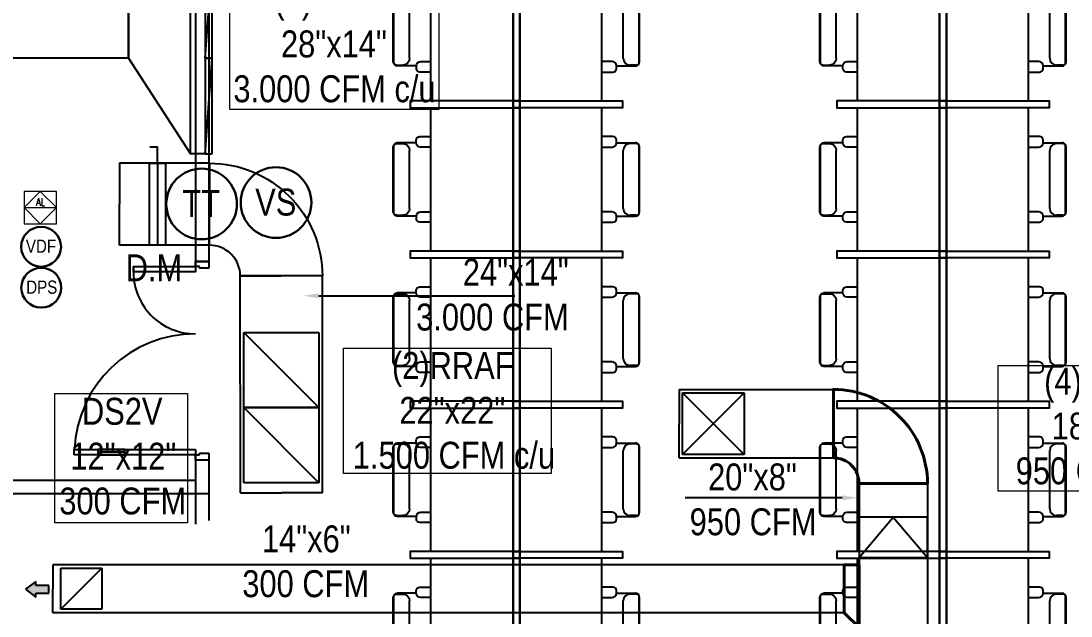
# Model space of a CAD drawing. Header units: inches. Extents: x -3 to 209, y -384 to 20.
# Drawn here: x 165.48 to 173.28, y -170.51 to -166.09 of the extents above; entities that cross this region are included whole.
import ezdxf
from ezdxf import colors
from ezdxf.entities.mleader import LeaderData, LeaderLine
from ezdxf.math import Vec2, Vec3

# ---------------------------------------------------------------- set-up
doc = ezdxf.new("R2010")
doc.units = ezdxf.units.IN
doc.header["$MEASUREMENT"] = 0
doc.linetypes.add('HIDDEN2', pattern=[0.1875, 0.125, -0.0625])
for name, color, linetype, lineweight in [('1-controlAA', 4, 'Continuous', 5), ('BASE PLAN$0$A-ABOVE', 253, 'Continuous', 5), ('DET-INST', 3, 'Continuous', 5), ('HVAC -Textos Extraccion', 2, 'Continuous', 9), ('HVAC -Textos Rejillas', 2, 'Continuous', 9), ('HVAC -Textos Retorno', 2, 'Continuous', 9), ('HVAC -Textos Suministro', 7, 'Continuous', 9), ('HVAC Suministro', 5, 'Continuous', 40), ('TUBO HVAC', 1, 'Continuous', 30), ('TX-INST', 250, 'Continuous', 5)]:
    doc.layers.add(name, color=color, linetype=linetype, lineweight=lineweight)
for name, color, linetype in [('BASE PLAN$0$FLOOR LAYOUT 14 Oct (x-ref)$0$20F-032408$0$XDOOR', 253, 'Continuous'), ('BASE PLAN$0$NBS-HEAVY', 253, 'Continuous'), ('BASE PLAN$0$WALL', 253, 'Continuous'), ('HVAC TEXTO CVV', 2, 'Continuous'), ('HVAC-Accesorios', 1, 'Continuous'), ('HVAC-Equipos', 3, 'Continuous'), ('HVAC-Extraccion', 114, 'Continuous'), ('HVAC-Rejillas', 2, 'HIDDEN2'), ('HVAC-Retorno', 20, 'Continuous'), ('HVAC-Suministro', 170, 'Continuous'), ('NFF-FURN', 253, 'Continuous')]:
    doc.layers.add(name, color=color, linetype=linetype)
doc.styles.add('Arial Narrow', font='ARIALN.TTF', dxfattribs={"height": 0.00295})
doc.styles.add('ROMANS', font='romans.shx', dxfattribs={"width": 0.8})
doc.styles.get("Standard").update_dxf_attribs({"font": 'arial.ttf'})

# ---------------------------------------------------------------- blocks, each defined once
blk = doc.blocks.new('ds')
at = {"linetype": 'ByBlock', "lineweight": -2}
for p, q in [((-0.0127, -0.0127), (0.0127, 0.0127)), ((-0.0127, 0.0127), (0.0127, -0.0127)), ((-0.0127, -0.0127), (-0.0127, 0.0127)), ((-0.0127, 0.0127), (0.0127, 0.0127)), ((0.0127, 0.0127), (0.0127, -0.0127)), ((0.0127, -0.0127), (-0.0127, -0.0127))]:
    blk.add_line(p, q, dxfattribs=at)
blk = doc.blocks.new('rr')
at = {"linetype": 'ByBlock', "lineweight": -2}
for p, q in [((-0.0127, -0.0127), (0.0127, 0.0127)), ((-0.0127, -0.0127), (-0.0127, 0.0127)), ((-0.0127, 0.0127), (0.0127, 0.0127)), ((0.0127, 0.0127), (0.0127, -0.0127)), ((0.0127, -0.0127), (-0.0127, -0.0127))]:
    blk.add_line(p, q, dxfattribs=at)
blk = doc.blocks.new('*U61')
blk.add_lwpolyline([(-0.182, -0.0566), (-0.182, 0), (0, 0), (0.0566, -0.0566), (-0.182, -0.0566)])
blk = doc.blocks.new('*U80')
at = {"layer": 'HVAC-Accesorios', "flags": 128}
for points in [[(0, 0), (-0.1193, 0), (-0.1193, -0.0565)], [(0, 0), (0.6096, 0)]]:
    blk.add_lwpolyline(points, dxfattribs=at)
blk.add_lwpolyline([(0, 0.059), (0.6096, 0.059), (0.6096, -0.059), (0, -0.059)], close=True, dxfattribs=at)
blk = doc.blocks.new('BASE PLAN$0$Z$W@#371D3AC1')
at = {"layer": 'BASE PLAN$0$A-ABOVE', "linetype": 'ByBlock', "lineweight": -2}
blk.add_line((375.4, 58), (175, 58), dxfattribs=at)
blk.add_lwpolyline([(375.4, 78), (175, 78), (175, 38), (375.4, 38)], close=True, dxfattribs=at)
at = {"layer": 'BASE PLAN$0$FLOOR LAYOUT 14 Oct (x-ref)$0$20F-032408$0$XDOOR', "linetype": 'ByBlock', "lineweight": -2}
for p, q in [((930, 1438), (890, 1438)), ((900, 1438), (900, 1476)), ((900, 1476), (1000, 1476)), ((930, 1426), (930, 1438)), ((1000, 1426), (930, 1426)), ((1000, 1476), (1000, 1426)), ((0, 38), (0, 78)), ((0, 78), (900, 78)), ((900, 38), (0, 38)), ((890, 38), (930, 38)), ((900, 78), (900, 38)), ((900, 0), (900, 38)), ((930, 38), (930, 50)), ((930, 50), (1000, 50)), ((1000, 50), (1000, 0)), ((1000, 0), (900, 0))]:
    blk.add_line(p, q, dxfattribs=at)
blk.add_lwpolyline([(439.4, 1398), (439.4, 1438), (900, 1438), (900, 1398)], close=True, dxfattribs=at)
for centre, radius, start, end in [((900, 1398), 460.6, 175.01764, 267.68189), ((900, 38), 900, 90, 177.45268)]:
    blk.add_arc(centre, radius, start, end, dxfattribs=at)
at = {"layer": 'BASE PLAN$0$WALL', "linetype": 'ByBlock', "lineweight": -2}
for p, q in [((1000, 1476), (900, 1476)), ((1000, 0), (900, 0))]:
    blk.add_line(p, q, dxfattribs=at)
blk = doc.blocks.new('nci')
at = {"layer": 'NFF-FURN', "linetype": 'ByBlock', "lineweight": -2}
for p, q in [((717.3, -264.8), (634.6, -264.8)), ((744.2, -310), (744.2, -291.6)), ((744.2, -310), (885.7, -310)), ((634.6, -342.2), (711.9, -342.2)), ((793.3, -798.9), (793.3, -367.1)), ((889.4, -316.3), (844.1, -316.3)), ((911.1, -830.7), (911.1, -335.4)), ((914.8, -824.3), (914.8, -341.7)), ((710.9, -823.8), (634.6, -823.8)), ((743.2, -874.4), (743.2, -856.1)), ((743.2, -856.1), (885.7, -856.1)), ((889.4, -849.7), (844.1, -849.7)), ((634.6, -901.2), (716.3, -901.2))]:
    blk.add_line(p, q, dxfattribs=at)
for points in [[(-25, -50), (25, -50), (25, 0), (-25, 0)], [(25, -1116), (-25, -1116), (-25, -50), (25, -50)], [(25, -50), (25, -1116), (634.6, -1116), (634.6, -50)], [(-25, -1116), (25, -1116), (25, -1166), (-25, -1166)]]:
    blk.add_lwpolyline(points, close=True, dxfattribs=at)
for points in [[(25, 0), (789, 0), (789, -50), (25, -50), (25, 0)], [(25, -1116), (789, -1116), (789, -1166), (25, -1166), (25, -1116)]]:
    blk.add_lwpolyline(points, dxfattribs=at)
for centre, radius, start, end in [((711.9, -310), 32.3, 270, 0), ((717.3, -291.6), 26.9, 0, 90), ((885.7, -335.4), 25.4, 0, 90), ((844.1, -367.1), 50.8, 90, 180), ((889.4, -341.7), 25.4, 0, 90), ((710.9, -856.1), 32.3, 0, 90), ((844.1, -798.9), 50.8, 180, 270), ((885.7, -830.7), 25.4, 270, 0), ((889.4, -824.3), 25.4, 270, 0), ((716.3, -874.4), 26.9, 270, 0)]:
    blk.add_arc(centre, radius, start, end, dxfattribs=at)

msp = doc.modelspace()

# ---------------------------------------------------------------- hatches: boundary and pattern name
at = {"layer": 'HVAC-Rejillas'}
h = msp.add_hatch(color=256, dxfattribs=at)
h.dxf.hatch_style = 1
h.paths.add_polyline_path([(165.5883, -170.2861), (165.5883, -170.256), (165.5107, -170.314), (165.5883, -170.372), (165.5883, -170.342), (165.6837, -170.342), (165.6837, -170.2861)])

# ---------------------------------------------------------------- linework, layer by layer
at = {"layer": '1-controlAA', "flags": 128}
msp.add_lwpolyline([(165.7406, -167.3585), (165.5018, -167.3585), (165.5018, -167.5973), (165.7406, -167.5973)], close=True, dxfattribs=at)
at = {"layer": 'BASE PLAN$0$NBS-HEAVY'}
for p, q in [((166.7733, -165.5329), (166.7733, -167.9551)), ((166.8733, -165.5329), (166.8733, -167.9271)), ((166.7733, -169.2751), (166.7733, -169.8311)), ((166.8733, -169.3031), (166.8733, -169.8031)), ((162.5274, -169.5031), (166.7733, -169.5031)), ((162.5274, -169.6031), (166.8733, -169.6031))]:
    msp.add_line(p, q, dxfattribs=at)
at = {"layer": 'DET-INST'}
msp.add_line((165.5018, -167.4779), (165.7406, -167.4779), dxfattribs=at)
at = {"layer": 'DET-INST', "flags": 128}
msp.add_lwpolyline([(165.6212, -167.3585), (165.5018, -167.4779), (165.6212, -167.5973), (165.7406, -167.4779)], close=True, dxfattribs=at)
at = {"layer": 'HVAC -Textos Rejillas'}
for points in [[(168.5829, -166.749), (167.0304, -166.749), (167.0304, -165.7954), (168.5829, -165.7954)], [(169.417, -169.4522), (167.8737, -169.4522), (167.8737, -168.5225), (169.417, -168.5225)]]:
    msp.add_lwpolyline(points, close=True, dxfattribs=at)
at = {"layer": 'HVAC -Textos Suministro'}
for points in [[(174.272, -169.5845), (172.7372, -169.5845), (172.7372, -168.6499), (174.272, -168.6499)], [(166.7161, -169.8197), (165.7294, -169.8197), (165.7294, -168.8595), (166.7161, -168.8595)]]:
    msp.add_lwpolyline(points, close=True, dxfattribs=at)
at = {"layer": 'HVAC Suministro'}
msp.add_lwpolyline([(171.5137, -169.3371), (171.5137, -168.8291, -0.414214), (172.2122, -169.5276), (171.7042, -169.5276, 0.414214)], format="xyb", close=True, dxfattribs=at)
at = {"layer": 'HVAC-Extraccion'}
for q in [(166.2772, -166.0114), (162.9055, -166.3666)]:
    msp.add_line((166.2771, -166.367), q, dxfattribs=at)
for points in [[(166.7369, -165.6558), (166.2771, -165.6558), (166.2772, -166.367), (166.7369, -167.0782)], [(166.7369, -165.6558), (166.8469, -165.6558), (166.8469, -167.0782), (166.7369, -167.0782)]]:
    msp.add_lwpolyline(points, close=True, dxfattribs=at)
at = {"layer": 'HVAC-Rejillas'}
msp.add_lwpolyline([(165.6837, -170.2861), (165.5883, -170.2861), (165.5883, -170.256), (165.5107, -170.314), (165.5883, -170.372), (165.5883, -170.342), (165.6837, -170.342)], close=True, dxfattribs=at)
at = {"layer": 'HVAC-Retorno'}
for p, q in [((166.8783, -167.1476), (166.2092, -167.1482)), ((166.2092, -167.1482), (166.2095, -167.453)), ((166.8783, -167.1476), (166.8785, -167.4524)), ((166.2097, -167.7578), (166.2095, -167.453)), ((166.8788, -167.7572), (166.8785, -167.4524)), ((166.8788, -167.7572), (166.2097, -167.7578)), ((167.1071, -167.9859), (167.4119, -167.9857)), ((167.1079, -169.5976), (167.1071, -167.9859)), ((167.7167, -167.9856), (167.4119, -167.9857)), ((167.7175, -169.5973), (167.7167, -167.9856)), ((167.1079, -169.5976), (167.4127, -169.5974)), ((167.7175, -169.5973), (167.4127, -169.5974))]:
    msp.add_line(p, q, dxfattribs=at)
msp.add_lwpolyline([(166.8785, -167.7571), (166.8785, -167.1475, -0.414214), (167.7167, -167.9857), (167.1071, -167.9857, 0.414214)], format="xyb", close=True, dxfattribs=at)
at = {"layer": 'HVAC-Suministro'}
for p, q in [((170.3681, -168.8291), (170.3681, -169.0831)), ((170.3681, -168.8291), (171.5137, -168.8291)), ((171.5137, -168.8291), (171.5137, -169.0831)), ((170.3681, -169.3371), (170.3681, -169.0831)), ((171.5137, -169.3371), (171.5137, -169.0831)), ((170.3681, -169.3371), (171.5137, -169.3371)), ((171.7042, -169.5276), (171.9582, -169.5276)), ((171.7042, -169.5276), (171.7042, -171.2242)), ((172.2122, -169.5276), (171.9582, -169.5276)), ((172.2122, -169.5276), (172.2122, -171.2242)), ((171.5936, -170.132), (165.7134, -170.132)), ((165.7134, -170.132), (165.7134, -170.3098)), ((171.5936, -170.132), (171.5936, -170.3098)), ((165.7134, -170.4876), (165.7134, -170.3098)), ((171.5936, -170.4876), (171.5936, -170.3098)), ((171.5936, -170.4876), (165.7134, -170.4876))]:
    msp.add_line(p, q, dxfattribs=at)
msp.add_lwpolyline([(171.7042, -170.0782), (172.2122, -170.0782), (172.2122, -169.7782), (171.7042, -169.7782), (171.7042, -170.0782), (171.9582, -169.7782), (172.2122, -170.0782)], dxfattribs=at)
at = {"layer": 'TUBO HVAC'}
for centre, radius in [((166.8197, -167.4504), 0.2624), ((167.3725, -167.4401), 0.2624), ((165.6272, -167.7685), 0.148), ((165.6284, -168.0729), 0.148)]:
    msp.add_circle(centre, radius, dxfattribs=at)

# ---------------------------------------------------------------- block references
at = {"xscale": 0.0009999999999852297, "yscale": 0.0009999999999852297, "zscale": 0.0009999999999852297}
msp.add_blockref('BASE PLAN$0$Z$W@#371D3AC1', (165.8733, -169.3531), dxfattribs=at)
at = {"layer": 'HVAC Suministro', "xscale": -1.953866694221574, "yscale": 1.953866694221574, "zscale": 1.953866694221574, "rotation": 90.00000001681919}
msp.add_blockref('*U61', (171.5936, -170.4876), dxfattribs=at)
at = {"layer": 'HVAC-Equipos', "rotation": 270}
msp.add_blockref('*U80', (166.492, -167.1476), dxfattribs=at)
at = {"layer": 'HVAC-Rejillas', "zscale": 12, "rotation": 270}
for p, xscale, yscale in [((166.8723, -166.0114), -28, 2), ((166.8723, -166.7226), -28, 2), ((167.4119, -168.6843), 22, 22), ((167.4119, -169.2431), 22, 22)]:
    msp.add_blockref('rr', p, dxfattribs=dict(at, xscale=xscale, yscale=yscale))
at = {"layer": 'HVAC-Rejillas', "zscale": 12}
for name, p, xscale, yscale in [('ds', (170.6221, -169.0831), 18, 18), ('rr', (165.9254, -170.3098), 12, 12)]:
    msp.add_blockref(name, p, dxfattribs=dict(at, xscale=xscale, yscale=yscale))
at = {"layer": 'NFF-FURN', "yscale": 0.0009999999999852297, "zscale": 0.0009999999999852297}
for p, xscale in [((169.1583, -165.5689), -0.0009999999999852297), ((169.1583, -165.5689), 0.0009999999999852297), ((172.3275, -165.5689), -0.0009999999999852297), ((172.3275, -165.5689), 0.0009999999999852297), ((169.1583, -166.6849), -0.0009999999999852297), ((169.1583, -166.6849), 0.0009999999999852297), ((172.3275, -166.6849), -0.0009999999999852297), ((172.3275, -166.6849), 0.0009999999999852297), ((169.1583, -167.8009), -0.0009999999999852297), ((169.1583, -167.8009), 0.0009999999999852297), ((172.3275, -167.8009), -0.0009999999999852297), ((172.3275, -167.8009), 0.0009999999999852297), ((169.1583, -168.9169), -0.0009999999999852297), ((169.1583, -168.9169), 0.0009999999999852297), ((172.3275, -168.9169), -0.0009999999999852297), ((172.3275, -168.9169), 0.0009999999999852297), ((169.1583, -170.0329), -0.0009999999999852297), ((169.1583, -170.0329), 0.0009999999999852297), ((172.3275, -170.0329), -0.0009999999999852297), ((172.3275, -170.0329), 0.0009999999999852297)]:
    msp.add_blockref('nci', p, dxfattribs=dict(at, xscale=xscale))

# ---------------------------------------------------------------- texts
at = {"layer": 'HVAC -Textos Extraccion', "insert": (166.2557, -167.8251), "char_height": 0.2, "width": 0.482727, "attachment_point": 1, "style": 'Arial Narrow'}
msp.add_mtext('D.M', dxfattribs=at)
at = {"layer": 'HVAC -Textos Rejillas', "char_height": 0.2, "width": 1.634804, "attachment_point": 1, "style": 'Arial Narrow'}
for s, insert in [('\\pi0.38391;(2)REAF\\P\\pi0.43255;28"x14"\\P\\pi0.078998;3.000 CFM c/u', (166.9767, -165.8276)), ('\\pi0.37763;(2)RRAF\\P\\pi0.43255;22"x22"\\P\\pi0.086706;1.500 CFM c/u', (167.8563, -168.5508))]:
    msp.add_mtext(s, dxfattribs=dict(at, insert=insert))
at = {"layer": 'HVAC -Textos Retorno', "insert": (169.547, -167.8573), "char_height": 0.2, "width": 2.027405, "attachment_point": 3, "style": 'Arial Narrow'}
msp.add_mtext('24"x14" \\P3.000 CFM', dxfattribs=at)
at = {"layer": 'HVAC -Textos Suministro', "char_height": 0.2, "attachment_point": 1, "style": 'Arial Narrow'}
for s, insert, width in [('\\pi0.38596;(4)DS4V\\P\\pi0.44162;18"x18"\\P\\pi0.17456;950 CFM c/u', (172.6933, -168.6669), 1.634804), ('\\pi0.52763;DS2V\\P\\pi0.44162;12"x12"\\P\\pi0.35949;300 CFM', (165.4031, -168.8909), 1.634804), ('\\pi0.69256;20"x8" \\P\\pi0.55579;950 CFM', (169.8897, -169.3789), 2.027405), ('\\pi0.70163;14"x6" \\P\\pi0.55579;300 CFM', (166.5662, -169.8388), 2.027405)]:
    msp.add_mtext(s, dxfattribs=dict(at, insert=insert, width=width))
at = {"layer": 'HVAC TEXTO CVV', "color": 1, "attachment_point": 1, "style": 'Arial Narrow'}
for s, insert, char_height, width in [('\\pi0.68241;TT', (165.994, -167.3467), 0.2, 1.634804), ('\\pi0.67109;VS', (166.5468, -167.3364), 0.2, 1.634804), ('\\pi0.29103;VDF', (165.2233, -167.715), 0.098, 0.801054), ('\\pi0.29227;DPS', (165.2245, -168.0194), 0.098, 0.801054)]:
    msp.add_mtext(s, dxfattribs=dict(at, insert=insert, char_height=char_height, width=width))
at = {"layer": 'TX-INST', "color": 7, "insert": (165.6235, -167.4083), "char_height": 0.05596, "width": 0.133883, "attachment_point": 2, "line_spacing_factor": 0.964689, "style": 'ROMANS'}
msp.add_mtext('AL', dxfattribs=at)

# ---------------------------------------------------------------- leaders
at = {"layer": 'HVAC -Textos Rejillas'}
ml = msp.add_multileader_mtext('Standard', dxfattribs=at)
ml.set_content('', color=256)
ml.set_leader_properties()
ml.build(insert=Vec2(0, 0))
ml.multileader.update_dxf_attribs({"dogleg_length": 0.36, "arrow_head_size": 0.1128})
ctx = ml.context
ctx.base_point, ctx.char_height, ctx.arrow_head_size, ctx.landing_gap_size, ctx.plane_origin, ctx.plane_x_axis, ctx.plane_y_axis = Vec3(169.2586, -168.1325), 0.1128, 0.1128, 0.0564, Vec3(173.8976, -168.6193), Vec3(-1, 0), Vec3(0, -1)
ctx.text_align_type = 2
notes = []
notes.append((ctx, [(1, (1, 1, 0), (167.9912, -168.1325), (1, 0), 1.1547, [(0, [(167.577, -168.1325)], 0, [])])]))
ctx.mtext.insert, ctx.mtext.text_direction, ctx.mtext.rotation, ctx.mtext.alignment, ctx.mtext.flow_direction = Vec3(169.2022, -168.1889), Vec3(-1, 0), 3.141593, 3, 5
at = {"layer": 'HVAC -Textos Suministro'}
ml = msp.add_multileader_mtext('Standard', dxfattribs=at)
ml.set_content('', color=256)
ml.set_leader_properties()
ml.build(insert=Vec2(0, 0))
ml.multileader.update_dxf_attribs({"dogleg_length": 0.36, "arrow_head_size": 0.1128})
ctx = ml.context
ctx.base_point, ctx.char_height, ctx.arrow_head_size, ctx.landing_gap_size, ctx.plane_origin, ctx.plane_x_axis, ctx.plane_y_axis = Vec3(170.4118, -169.6343), 0.1128, 0.1128, 0.0564, Vec3(166.1152, -169.1359), Vec3(-1, 0), Vec3(0, -1)
notes.append((ctx, [(1, (1, 1, 0), (170.6256, -169.6343), (-1, 0), 0.2138, [(0, [(171.6919, -169.6343)], 0, [])])]))
ctx.mtext.insert, ctx.mtext.text_direction, ctx.mtext.rotation, ctx.mtext.flow_direction = Vec3(170.3554, -169.6907), Vec3(-1, 0), 3.141593, 5
for ctx, leaders in notes:
    for number, flags, end, landing, length, lines in leaders:
        leader = LeaderData()
        leader.index, (leader.has_last_leader_line, leader.has_dogleg_vector, leader.attachment_direction) = number, flags
        leader.last_leader_point, leader.dogleg_vector, leader.dogleg_length = Vec3(end), Vec3(landing), length
        for number, points, colour, breaks in lines:
            line = LeaderLine()
            line.index, line.vertices, line.color, line.breaks = number, Vec3.list(points), colors.encode_raw_color(colour), breaks
            leader.lines.append(line)
        ctx.leaders.append(leader)

doc.saveas('drawing.dxf')
